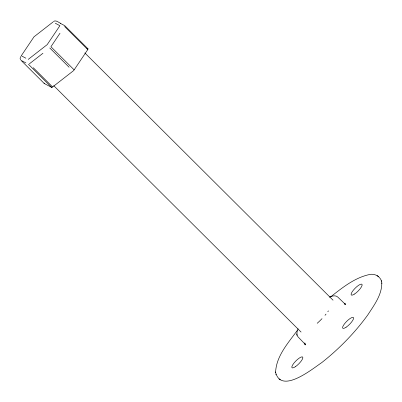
<?xml version="1.0" encoding="UTF-8"?>
<svg xmlns="http://www.w3.org/2000/svg" width="402" height="402" viewBox="0 0 402 402"><rect width="100%" height="100%" fill="white"/><g stroke="black" fill="none" stroke-linecap="round" stroke-linejoin="round"><path stroke-width="0.6" d="M275.601 372.528C276.084 356.278 288.118 343.042 297.224 330.539M296.917 334.464L297.083 331.61L298.043 328.756M381.794 282.918C381.92 294.937 374.016 305.294 367.77 314.957C354.785 332.876 339.147 348.846 321.796 362.569C312.821 368.564 280.882 394.9 275.496 371.92M20.557 56.506L20.1 58.511L20.608 59.848M60.004 33.21L50.923 46.738L74.149 69.873A1.678 0.457 -45.1 0 1 72.993 71.094L52.602 86.973A1.678 0.457 -45.1 0 1 51.652 87.395L44.24 83.485L21.015 60.345L25.954 62.953M74.149 69.873L87.772 49.587A1.678 0.457 -45.1 0 0 87.973 48.803L64.747 25.668L60.3 23.321M330.585 296.907C342.323 287.731 354.614 277.676 369.549 274.521C375.327 273.079 381.825 277.39 381.9 283.521M52.989 22.03L33.999 36.813L21.271 55.772L25.889 58.205M28.195 59.421L47.185 44.637L59.913 25.683L55.295 23.251M29.371 63.838L42.969 53.25M53.401 21.517C55.757 19.673 58.511 22.432 60.551 23.311M329.374 297.168C331.896 296.078 335.288 294.912 337.645 296.947L345.248 304.224L344.504 303.902L345.735 304.108L344.785 303.982M86.917 48.245L87.973 48.803M378.413 276.546L377.081 275.561M278.983 378.895L280.315 379.88M64.546 26.452L87.772 49.587M84.817 52.923L333.052 300.199M49.768 47.954L69.124 67.24M53.742 85.686L301.088 332.077M33.245 67.692L52.602 86.973M28.421 64.255L51.652 87.395M304.977 343.75L305.334 344.464L298.008 336.836L297.078 335.348L296.812 333.861M305.028 344.062L305.193 344.981L304.816 342.856M381.392 280.666L381.498 281.284M296.967 334.73L297.078 335.348M275.898 374.161L276.003 374.775M328.449 310.852A21.401 5.839 -45.1 0 1 327.791 311.781M326.022 314.093A21.401 5.839 -45.1 0 1 324.997 315.334M322.027 318.635A21.401 5.839 -45.1 0 1 317.178 323.303M44.24 83.485A1.678 0.457 -45.1 0 1 44.235 83.063M295.309 366.76A7.553 2.06 -45.1 0 0 302.806 357.247A7.553 2.06 -45.1 0 0 293.902 363.152A7.553 2.06 -45.1 0 0 295.309 366.76M346.062 327.243A7.553 2.06 -45.1 0 0 353.559 317.731A7.553 2.06 -45.1 0 0 344.65 323.635A7.553 2.06 -45.1 0 0 346.062 327.243M354.594 294.013A7.553 2.06 -45.1 0 0 362.091 284.495A7.553 2.06 -45.1 0 0 353.187 290.4A7.553 2.06 -45.1 0 0 354.594 294.013"/></g></svg>
